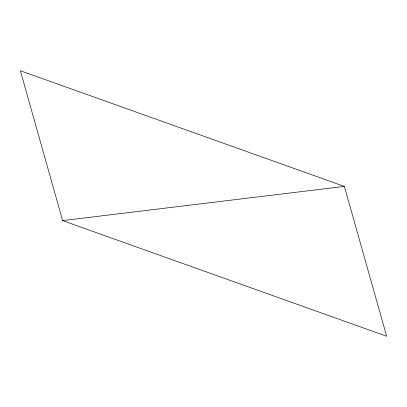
<?xml version="1.0" encoding="UTF-8"?>
<svg xmlns="http://www.w3.org/2000/svg" width="407" height="407" viewBox="0 0 407 407"><rect width="100%" height="100%" fill="white"/><g stroke="black" fill="none" stroke-linecap="round" stroke-linejoin="round"><path stroke-width="0.61" d="M62.632 220.604L344.368 186.396L386.65 336.248L62.632 220.604L20.35 70.752L344.368 186.396"/></g></svg>
